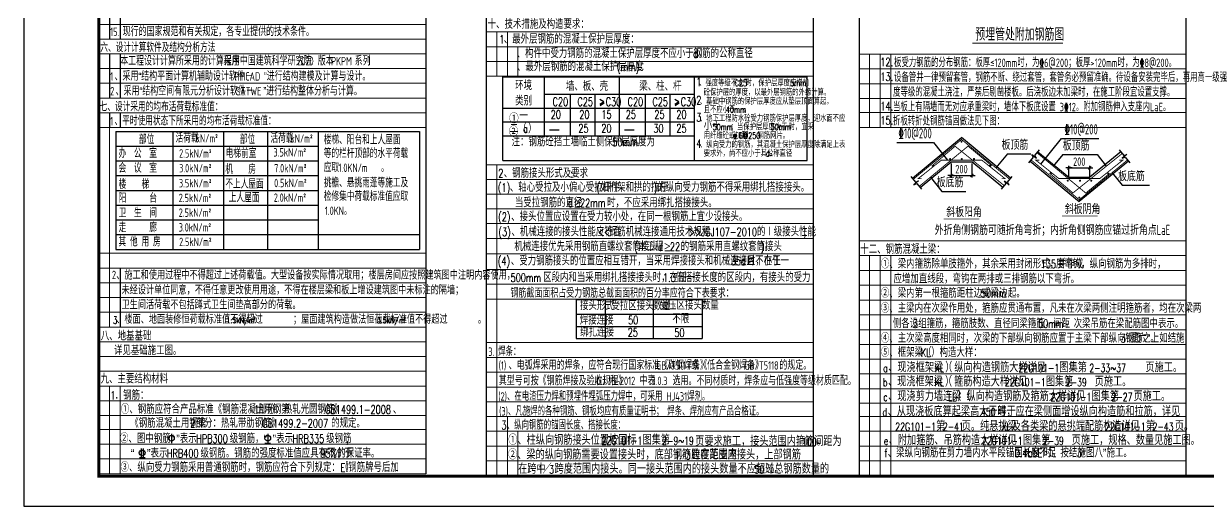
# Model space of a CAD drawing. Extents: x 1051052 to 1482120, y -981644 to -673261.
# Drawn here: x 1096589 to 1152774, y -820855 to -797938 of the extents above; entities that cross this region are included whole.
import ezdxf
from ezdxf.enums import TextEntityAlignment as Align

# ---------------------------------------------------------------- set-up
doc = ezdxf.new("R2010")
doc.units = 0
doc.header["$LTSCALE"] = 1000
doc.header["$MEASUREMENT"] = 0
doc.linetypes.add('线型3', pattern=[750, 500, -250])
for name, color, linetype in [('1', 7, 'Continuous'), ('TK', 142, 'Continuous'), ('填充', 8, 'Continuous'), ('层0', 7, 'Continuous'), ('层5', 2, 'Continuous'), ('钢筋', 1, 'Continuous')]:
    doc.layers.add(name, color=color, linetype=linetype)
for name, color, linetype, lineweight in [('BEAM-DASH', 4, '线型3', 25), ('TEXT', 7, 'Continuous', 25), ('图框外框__细线', 9, 'Continuous', 18)]:
    doc.layers.add(name, color=color, linetype=linetype, lineweight=lineweight)
doc.styles.add('_TCH_DIM', font='SIMPLEX', dxfattribs={"bigfont": 'GBCBIG'})
doc.styles.add('_TCH_LABEL', font='COMPLEX', dxfattribs={"bigfont": 'GBCBIG'})
doc.styles.add('DIM_FONT', font='SIMPLEX', dxfattribs={"width": 0.8})
doc.styles.add('hztxt', font='txt', dxfattribs={"width": 0.7, "height": 10, "bigfont": 'hztxt.shx'})
doc.styles.add('TSSD_Dimension', font='Tssdeng.shx', dxfattribs={"width": 0.7, "bigfont": 'Hztxt.shx'})
doc.styles.add('TSSD_Rein', font='Tssdeng.shx', dxfattribs={"width": 0.7, "bigfont": 'hztxt.shx'})
doc.styles.add('标注', font='tssdeng.shx', dxfattribs={"width": 0.7, "height": 300, "bigfont": 'tssdchn.shx'})
doc.dimstyles.new('AXIS', dxfattribs={"dimtxt": 300, "dimasz": 1, "dimexe": 100, "dimexo": 150, "dimgap": 150, "dimtad": 1, "dimdec": 0, "dimzin": 0, "dimdsep": 46, "dimtxsty": 'DIM_FONT', "dimblk": '_DIMX', "dimcen": 0.09, "dimclrt": 7, "dimadec": 0, "dimazin": 0, "dimtfac": 1, "dimtdec": 0, "dimtix": 1, "dimtmove": 2, "dimatfit": 3, "dimldrblk": '_DIMX', "dimfxl": 0, "dimtolj": 1, "dimtzin": 0, "dimarcsym": 0})

# ---------------------------------------------------------------- blocks, each defined once
blk = doc.blocks.new('_DIMX')
blk.add_line((-150, 0), (150, 0))
at = {"const_width": 50}
blk.add_lwpolyline([(-70, -70), (70, 70)], dxfattribs=at)
blk = doc.blocks.new('*D545')
at = {"layer": 'Defpoints', "color": 0, "transparency": 16777216}
for p in [(1140574, -804424), (1141562, -804424), (1141562, -805144)]:
    blk.add_point(p, dxfattribs=at)
at = {"layer": 'TEXT', "color": 0, "lineweight": -2, "transparency": 16777216}
for p, q in [((1140574, -804574), (1140574, -805244)), ((1141562, -804574), (1141562, -805244)), ((1140575, -805144), (1141561, -805144))]:
    blk.add_line(p, q, dxfattribs=at)
at = {"layer": 'TEXT', "color": 0, "lineweight": -2, "transparency": 16777216, "rotation": 180}
blk.add_blockref('_DIMX', (1140574, -805144), dxfattribs=at)
at = {"layer": 'TEXT', "color": 0, "lineweight": -2, "transparency": 16777216}
blk.add_blockref('_DIMX', (1141562, -805144), dxfattribs=at)
at = {"layer": 'TEXT', "color": 7, "transparency": 16777216, "insert": (1141068, -804844), "char_height": 400, "attachment_point": 5, "style": 'TSSD_Dimension'}
blk.add_mtext('\\A1;200', dxfattribs=at)
blk = doc.blocks.new('*D546')
at = {"layer": 'Defpoints', "color": 0, "transparency": 16777216}
for p in [(1147149, -804790), (1146161, -805367), (1147149, -805367)]:
    blk.add_point(p, dxfattribs=at)
at = {"layer": 'TEXT', "color": 0, "lineweight": -2, "transparency": 16777216}
for p, q in [((1146161, -805217), (1146161, -804690)), ((1146162, -804790), (1147148, -804790)), ((1147149, -805217), (1147149, -804690))]:
    blk.add_line(p, q, dxfattribs=at)
at = {"layer": 'TEXT', "color": 0, "lineweight": -2, "transparency": 16777216, "rotation": 180}
blk.add_blockref('_DIMX', (1146161, -804790), dxfattribs=at)
at = {"layer": 'TEXT', "color": 0, "lineweight": -2, "transparency": 16777216}
blk.add_blockref('_DIMX', (1147149, -804790), dxfattribs=at)
at = {"layer": 'TEXT', "color": 7, "transparency": 16777216, "insert": (1146655, -804490), "char_height": 400, "attachment_point": 5, "style": 'TSSD_Dimension'}
blk.add_mtext('\\A1;200', dxfattribs=at)
blk = doc.blocks.new('A2K')
at = {"layer": 'TK'}
blk.add_lwpolyline([(0, 0), (59400, 0), (59400, 42000), (0, 42000)], close=True, dxfattribs=at)
at = {"layer": 'TK', "const_width": 100}
blk.add_lwpolyline([(2500, 1000), (58400, 1000), (58400, 41000), (2500, 41000)], close=True, dxfattribs=at)

msp = doc.modelspace()

# ---------------------------------------------------------------- linework, layer by layer
at = {"layer": 'BEAM-DASH'}
msp.add_lwpolyline([(1100158.34, -819391.036), (1169947.126, -819391.036), (1169947.126, -762304.095), (1100158.34, -762304.095)], close=True, dxfattribs=at)
at = {"layer": 'TEXT'}
for p, q in [((1138739.284, -805272.989, 817.426), (1141068.18, -803349.021, 817.426)), ((1143397.076, -805272.989, 817.426), (1141068.18, -803349.021, 817.426)), ((1144825.089, -804605.149, 817.426), (1145804.377, -803389.094, 817.426)), ((1145804.377, -803389.094, 817.426), (1147585.068, -803389.094, 817.426)), ((1138001.086, -803580.292, 817.426), (1139733.661, -803580.292, 817.426)), ((1139733.661, -803580.292, 817.426), (1140410.078, -804423.939, 817.426)), ((1139106.139, -805717.054, 817.426), (1140574.064, -804504.358, 817.426)), ((1140574.064, -804504.358, 817.426), (1141562.296, -804504.358, 817.426)), ((1143030.221, -805717.054, 817.426), (1141562.296, -804504.358, 817.426)), ((1143246.475, -804123.696, 817.426), (1142700.445, -804784.647, 817.426)), ((1143246.475, -804123.696, 817.426), (1144350.477, -804123.696, 817.426)), ((1144326.066, -804462.183, 817.426), (1146654.962, -806386.152, 817.426)), ((1144692.921, -804018.119, 817.426), (1146160.846, -805230.814, 817.426)), ((1145873.21, -804157.436, 817.426), (1145420.042, -804705.98, 817.426)), ((1145873.21, -804157.436, 817.426), (1147496.277, -804157.436, 817.426)), ((1148983.858, -804462.183, 817.426), (1146654.962, -806386.152, 817.426)), ((1148617.003, -804018.119, 817.426), (1147149.078, -805230.814, 817.426)), ((1147496.277, -804157.436, 817.426), (1147936.5, -804706.496, 817.426)), ((1148207.298, -805016.557, 817.426), (1148684.291, -805611.476, 817.426)), ((1139597.966, -805223.575, 817.426), (1140140.473, -805900.205, 817.426)), ((1146160.846, -805230.814, 817.426), (1147149.078, -805230.814, 817.426)), ((1148684.291, -805611.476, 817.426), (1149987.942, -805611.476, 817.426)), ((1140140.473, -805900.205, 817.426), (1141279.793, -805900.205, 817.426))]:
    msp.add_line(p, q, dxfattribs=at)
for points, const_width, elevation in [([(1141582.959, -798863.885), (1145877.795, -798863.885)], 48, 1537.336), ([(1138782.083, -805324.797), (1141068.18, -803436.186), (1143354.276, -805324.797)], 43.2, 817.426), ([(1139063.339, -805665.246), (1141377.176, -803753.718), (1142487.338, -804670.855), (1142456.767, -804707.861), (1142382.756, -804646.718)], 43.2, 817.426), ([(1143106.731, -805635.633), (1140765.144, -803758.201), (1139668.534, -804691.5), (1139699.644, -804728.054), (1139772.752, -804665.834)], 43.2, 817.426), ([(1139171.167, -805299.638), (1139010.548, -805299.638), (1140107.158, -804423.939), (1142038.811, -804423.939), (1143135.421, -805299.638), (1142974.801, -805299.638)], 43.2, 817.426), ([(1144368.866, -804410.376), (1146654.962, -806298.986), (1148941.058, -804410.376)], 43.2, 817.426), ([(1146694.32, -805295.134), (1145689.135, -805295.134), (1144592.526, -804419.435), (1144753.145, -804419.435)], 43.2, 817.426), ([(1144650.121, -804069.926), (1146963.958, -805981.454), (1148074.12, -805064.317), (1148043.549, -805027.312), (1147969.538, -805088.454)], 43.2, 817.426), ([(1148693.513, -804099.539), (1146351.926, -805976.972), (1145255.317, -805043.673), (1145286.427, -805007.119), (1145359.534, -805069.339)], 43.2, 817.426), ([(1146694.32, -805295.134), (1147620.789, -805295.134), (1148717.398, -804419.435), (1148556.779, -804419.435)], 43.2, 817.426), ([(1140221.386, -807213.763), (1141914.974, -807213.763)], 38.4, 817.426), ([(1145839.242, -807072.802), (1147532.831, -807072.802)], 38.4, 817.426)]:
    msp.add_lwpolyline(points, dxfattribs=dict(at, const_width=const_width, elevation=elevation))
at = {"layer": 'TEXT', "const_width": 48, "elevation": 817.426}
for points in [[(1141043.99, -803536.624, 1), (1141091.99, -803536.624, 1)], [(1140502.786, -804364.318, 1), (1140550.786, -804364.318, 1)], [(1141056.928, -804364.318, 1), (1141104.928, -804364.318, 1)], [(1141636.579, -804364.318, 1), (1141684.579, -804364.318, 1)], [(1146085.099, -805394.333, 1), (1146133.099, -805394.333, 1)], [(1146665.92, -805394.333, 1), (1146713.92, -805394.333, 1)], [(1147197.235, -805394.333, 1), (1147245.235, -805394.333, 1)], [(1146635.071, -806194.004, 1), (1146683.071, -806194.004, 1)]]:
    msp.add_lwpolyline(points, format="xyb", close=True, dxfattribs=at)
at = {"layer": 'TEXT', "elevation": 817.426}
for points in [[(1144257.281, -804545.446), (1144477.394, -804279.007), (1144398.477, -804148.437), (1144620.51, -804331.865), (1144541.593, -804201.295), (1144761.706, -803934.856)], [(1148548.218, -803934.856), (1148768.331, -804201.295), (1148911.447, -804148.437), (1148689.414, -804331.865), (1148832.53, -804279.007), (1149052.643, -804545.446)], [(1138670.498, -805189.727), (1138890.611, -805456.166), (1139033.727, -805403.308), (1138811.695, -805586.735), (1138954.811, -805533.877), (1139174.924, -805800.316)], [(1142961.436, -805800.316), (1143181.549, -805533.877), (1143102.632, -805403.308), (1143324.665, -805586.735), (1143245.748, -805456.166), (1143465.861, -805189.727)]]:
    msp.add_lwpolyline(points, dxfattribs=at)
at = {"layer": '图框外框__细线'}
for p, q in [((1100158.356, -797970.776), (1115658.356, -797970.776)), ((1118528.059, -798333.515), (1134028.059, -798333.515)), ((1119028.38, -798333.515), (1119028.388, -800433.515)), ((1119531.131, -798333.515), (1119531.133, -800433.515)), ((1100158.356, -798670.776), (1115658.356, -798670.776)), ((1100158.356, -799370.776), (1115658.356, -799370.776)), ((1118528.059, -799033.515), (1134028.059, -799033.515)), ((1120030.993, -799033.515), (1120030.993, -800433.515)), ((1136211.761, -799388.074), (1151711.784, -799388.074)), ((1136711.693, -799388.074), (1136711.682, -802861.719)), ((1136712.044, -799388.074), (1136712.07, -802861.719)), ((1137211.719, -799388.074), (1137211.719, -802861.719)), ((1137711.971, -799388.074), (1137712.003, -802861.719)), ((1118528.059, -799733.515), (1134028.059, -799733.515)), ((1100158.356, -800070.776), (1115658.356, -800070.776)), ((1118528.059, -800433.515), (1134028.059, -800433.515)), ((1136211.761, -800088.074), (1151711.761, -800088.074)), ((1100158.356, -800770.776), (1115658.356, -800770.776)), ((1136211.761, -800788.074), (1151711.761, -800788.074)), ((1100158.356, -801470.776), (1115658.356, -801470.776)), ((1136211.761, -801488.074), (1151711.784, -801488.074)), ((1100158.356, -802170.776), (1115658.356, -802170.776)), ((1136211.761, -802161.719), (1151711.761, -802161.719)), ((1100158.333, -802870.776), (1115658.333, -802870.776)), ((1100658.356, -802870.776), (1100658.388, -807441.95)), ((1136211.761, -802861.719), (1151711.761, -802861.719)), ((1118528.059, -804633.515), (1134028.059, -804633.515)), ((1119028.404, -804633.515), (1119028.459, -819391.036)), ((1118528.059, -805333.515), (1134028.059, -805333.515)), ((1118528.059, -806033.515), (1134028.059, -806033.515)), ((1118528.123, -806733.658), (1134028.123, -806733.658)), ((1100658.388, -807441.95), (1100658.388, -812351.02)), ((1118528.01, -807433.658), (1134028.01, -807433.658)), ((1118528.237, -808133.658), (1134028.237, -808133.658)), ((1136211.764, -808253.117), (1151711.764, -808253.117)), ((1100158.389, -808841.95), (1115658.389, -808841.95)), ((1118528.203, -808870.256), (1134028.203, -808870.256)), ((1136211.764, -808953.117), (1151711.764, -808953.117)), ((1136711.664, -808953.117), (1136711.633, -819391.036)), ((1136712.116, -808953.117), (1136712.193, -819391.036)), ((1137211.719, -808953.117), (1137211.719, -819391.036)), ((1137712.059, -808953.117), (1137712.154, -819391.036)), ((1100158.389, -809541.95), (1115658.389, -809541.95)), ((1118528.203, -809611.809), (1134028.203, -809611.809)), ((1136211.764, -809653.117), (1151711.764, -809653.117)), ((1100158.389, -810241.95), (1115658.389, -810241.95)), ((1118528.196, -810311.809), (1134028.196, -810311.809)), ((1118528.203, -810311.809), (1134028.203, -810311.809)), ((1136211.764, -810353.117), (1151711.764, -810353.117)), ((1100158.389, -810941.95), (1115658.389, -810941.95)), ((1118528.196, -811011.809), (1134028.196, -811011.809)), ((1136211.768, -811069.055), (1151711.768, -811069.055)), ((1100158.389, -811641.95), (1115658.389, -811641.95)), ((1136211.768, -811769.055), (1151711.768, -811769.055)), ((1100158.389, -812351.02), (1115658.389, -812351.02)), ((1136211.77, -812469.055), (1151711.77, -812469.055)), ((1100158.389, -813041.95), (1115658.389, -813041.95)), ((1118528.205, -813070.256), (1134028.206, -813070.255)), ((1136211.77, -813169.055), (1151711.77, -813169.055)), ((1100158.389, -813741.95), (1115658.389, -813741.95)), ((1118528.205, -813791.032), (1134028.201, -813791.032)), ((1136211.77, -813869.055), (1151711.77, -813869.055)), ((1100158.389, -814441.95), (1115658.389, -814441.95)), ((1118528.196, -814491.032), (1134028.196, -814491.032)), ((1136211.77, -814569.055), (1151711.77, -814569.055)), ((1100158.389, -815141.95), (1115658.389, -815141.95)), ((1100658.388, -815141.95), (1100658.388, -819304.651)), ((1101158.389, -815141.95), (1101158.389, -819304.651)), ((1118528.196, -815191.032), (1134028.196, -815191.032)), ((1136211.77, -815269.055), (1151711.77, -815269.055)), ((1100158.389, -815841.95), (1115658.389, -815841.95)), ((1118528.235, -815891.032), (1134028.235, -815891.032)), ((1136211.774, -815959.43), (1151711.774, -815959.43)), ((1100158.389, -816541.95), (1115658.389, -816541.95)), ((1100158.389, -816541.95), (1115658.427, -816541.95)), ((1118528.235, -816591.036), (1134028.235, -816591.036)), ((1119531.146, -816591.036), (1119531.148, -819391.036)), ((1136211.784, -816591.036), (1151711.784, -816591.036)), ((1100161.106, -817204.651), (1115661.106, -817204.651)), ((1118528.235, -817291.036), (1134028.235, -817291.036)), ((1120030.993, -817291.036), (1120030.993, -819391.036)), ((1136211.784, -817291.036), (1151711.784, -817291.036)), ((1100161.106, -817904.651), (1115661.106, -817904.651)), ((1118528.235, -817991.036), (1134028.235, -817991.036)), ((1136211.784, -817991.036), (1151711.784, -817991.036)), ((1100161.106, -818604.651), (1115661.106, -818604.651)), ((1118528.235, -818691.036), (1134028.235, -818691.036)), ((1136211.784, -818691.036), (1151711.784, -818691.036)), ((1100158.43, -819304.651), (1115661.106, -819304.651)), ((1100161.106, -819304.651), (1115661.106, -819304.651)), ((1109374.497, -819304.651), (1115661.106, -819304.651)), ((1118528.206, -819391.036), (1134028.195, -819391.036)), ((1136211.784, -819391.036), (1151711.784, -819391.036))]:
    msp.add_line(p, q, dxfattribs=at)
at = {"layer": '层0'}
for p, q in [((1100158.356, -764370.776), (1100158.43, -819304.651)), ((1100658.356, -788170.776), (1100658.356, -798670.776)), ((1101158.356, -788170.776), (1101158.356, -798670.776)), ((1100658.38, -799370.776), (1100658.38, -801470.776)), ((1101158.38, -799370.776), (1101158.38, -801470.776)), ((1119312.883, -804439.145), (1119312.883, -800458.082)), ((1119312.883, -800458.082), (1133753.721, -800458.082)), ((1121292.883, -803263.082), (1121292.883, -800458.082)), ((1124851.435, -803263.082), (1124851.435, -800458.082)), ((1128409.987, -804439.145), (1128409.987, -800458.082)), ((1133753.721, -804439.145), (1133753.721, -800458.082)), ((1121292.883, -801283.082), (1124671.811, -801283.082)), ((1121292.883, -801283.082), (1128409.987, -801283.082)), ((1122516.203, -803263.082), (1122516.203, -801283.082)), ((1123692.662, -803263.082), (1123692.662, -801283.082)), ((1124105.765, -801651.775, 282.856), (1123907.924, -801532.944, 282.856)), ((1124105.765, -801651.775, 282.856), (1123907.924, -801770.607, 282.856)), ((1124125.978, -801717.088, 282.856), (1123933.261, -801833.549, 282.856)), ((1126074.755, -803263.082), (1126074.755, -801283.082)), ((1127251.214, -803263.082), (1127251.214, -801283.082)), ((1127664.317, -801651.775, 282.856), (1127466.476, -801532.944, 282.856)), ((1127664.317, -801651.775, 282.856), (1127466.476, -801770.607, 282.856)), ((1127684.53, -801717.088, 282.856), (1127491.813, -801833.549, 282.856)), ((1100658.356, -802170.776), (1100658.356, -802870.776)), ((1101158.38, -802170.776), (1101158.38, -802870.776)), ((1119312.883, -801943.082), (1128409.987, -801943.082)), ((1119312.883, -802603.082), (1128409.987, -802603.082)), ((1120302.883, -802603.082), (1128409.987, -802603.082)), ((1121292.883, -802603.082), (1122499.856, -802603.082)), ((1121292.883, -802603.082), (1122499.856, -802603.082)), ((1100958.43, -803054.463), (1115358.43, -803054.463)), ((1100958.43, -803054.463), (1100958.43, -808654.463)), ((1103667.796, -803054.463), (1103667.796, -808654.463)), ((1106067.796, -803054.463), (1106067.796, -808654.463)), ((1108158.43, -803054.463), (1108158.43, -808654.463)), ((1110558.43, -803054.463), (1110558.43, -808654.463)), ((1115358.43, -803054.463), (1115358.43, -808654.463)), ((1119312.883, -803263.082), (1128409.987, -803263.082)), ((1119312.883, -803263.082), (1128409.987, -803263.082)), ((1119312.883, -803263.082), (1128409.987, -803263.082)), ((1119312.883, -803263.082), (1128409.987, -803263.082)), ((1121292.883, -803263.082), (1122499.856, -803263.082)), ((1121292.883, -803263.082), (1122499.856, -803263.082)), ((1121527.687, -802980.766), (1121983.886, -802980.766)), ((1125086.239, -802980.766), (1125542.438, -802980.766)), ((1130262.601, -803384.05), (1130400.841, -803384.05)), ((1130309.63, -803165.835), (1130309.63, -803384.715)), ((1130351.102, -803165.835), (1130351.102, -803384.715)), ((1100958.43, -803754.463), (1110558.43, -803754.463)), ((1100958.43, -804454.463), (1110558.43, -804454.463)), ((1119312.883, -804439.145), (1133753.721, -804439.145)), ((1100958.43, -805154.463), (1110558.43, -805154.463)), ((1100958.43, -805854.463), (1110558.43, -805854.463)), ((1100958.43, -806554.463), (1110558.43, -806554.463)), ((1100958.43, -807254.463), (1110558.43, -807254.463)), ((1100958.43, -807954.463), (1115358.43, -807954.463)), ((1100958.43, -808654.463), (1115358.43, -808654.463)), ((1101158.389, -809541.95), (1101158.389, -812351.02)), ((1103595.126, -817420.677), (1103595.126, -817848.177)), ((1108167.071, -817420.677), (1108167.071, -817848.177)), ((1108032.071, -817848.177), (1108302.071, -817848.177)), ((1102075.816, -818539.508), (1102345.816, -818539.508)), ((1102167.67, -818113.307), (1102167.67, -818540.807)), ((1102248.67, -818113.307), (1102248.67, -818540.807))]:
    msp.add_line(p, q, dxfattribs=at)
for centre, radius in [((1130330.366, -803269.515), 69.12), ((1103595.126, -817623.177), 135), ((1108167.071, -817623.177), 135), ((1102208.17, -818315.807), 135)]:
    msp.add_circle(centre, radius, dxfattribs=at)
at = {"layer": '层5'}
for p, q in [((1122788.998, -811030.295), (1128772.881, -811030.295)), ((1122788.998, -811030.295), (1122788.998, -812884.607)), ((1124169.942, -811030.295), (1124169.942, -812884.607)), ((1126447.022, -811030.295), (1126447.022, -812884.607)), ((1128772.881, -811030.295), (1128772.881, -812884.607)), ((1122788.998, -811730.295), (1128772.881, -811730.295)), ((1122788.998, -812321.007), (1128772.881, -812321.007)), ((1122788.998, -812884.607), (1128772.881, -812884.607))]:
    msp.add_line(p, q, dxfattribs=at)
at = {"layer": '钢筋'}
for p, q in [((1115658.356, -764370.776), (1115658.43, -819304.651)), ((1118528.178, -764370.776), (1118528.206, -819391.036)), ((1136211.729, -764370.776), (1136211.771, -819391.036)), ((1151711.73, -764370.777), (1151711.771, -819391.036)), ((1134028.251, -767760.112), (1134028.195, -819391.036))]:
    msp.add_line(p, q, dxfattribs=at)

# ---------------------------------------------------------------- block references
at = {"layer": '填充', "xscale": 1.427198797693996, "yscale": 1.427198797693996, "zscale": 1.427198797693996}
msp.add_blockref('A2K', (1096589.162, -820855.139), dxfattribs=at)

# ---------------------------------------------------------------- texts
at = {"layer": '1', "color": 1, "linetype": 'Continuous', "style": '_TCH_DIM'}
for s, p in [('、施工和使用过程中不得超过上述荷载值。大型设备按实际情况取用；楼层房间应按照建筑图中注明内容使用，', (1100980.996, -810081.789)), ('未经设计单位同意，不得任意更改使用用途，不得在楼层梁和板上增设建筑图中未标注的隔墙；', (1101231.28, -810789.957)), ('卫生间活荷载不包括蹲式卫生间垫高部分的荷载。', (1101231.28, -811489.957)), ('、楼面、地面装修恒荷载标准值不得超过     ；屋面建筑构造做法恒荷载标准值不得超过     。', (1100980.996, -812181.789))]:
    msp.add_text(s, height=385.8156, dxfattribs=at).set_placement(p)
at = {"layer": '1', "color": 1, "linetype": 'Continuous', "style": '_TCH_DIM', "width": 0.705882}
msp.add_text('3', height=340, dxfattribs=at).set_placement((1100822.866, -812186.197))
at = {"layer": 'TEXT', "style": 'TSSD_Rein'}
for s, height, width, p in [('预埋管处附加钢筋图', 600, 0.65, (1141727.409, -798744.832, 1537.336)), (' 板受力钢筋的分布钢筋：板厚≤120mm时，为%%1326@200；板厚>120mm时，为%%1328@200。', 400, 0.65, (1137684.57, -799996.039, 553.441)), (' 设备管井一律预留套管，钢筋不断、绕过套管，套管务必预留准确。待设备安装完毕后，再用高一级强', 400, 0.65, (1137684.57, -800696.039, 553.441)), ('度等级的混凝土浇注，严禁后剔凿楼板。后浇板边未加梁时，在施工阶段宜设置支撑。', 400, 0.65, (1137824.57, -801396.039, 553.441)), ('当板上有隔墙而无对应承重梁时，墙体下板底设置 3%%13212。附加钢筋伸入支座内LaE。', 400, 0.65, (1137819.57, -802096.039, 553.441)), ('折板转折处钢筋锚固做法见下图：', 400, 0.65, (1137819.57, -802769.684, 553.441)), ('斜板阳角', 480, 0.65, (1140347.317, -807118.521, 817.426)), ('斜板阴角', 480, 0.65, (1145967.785, -806977.56, 817.426)), ('外折角侧钢筋可随折角弯折；内折角侧钢筋应锚过折角点LaE', 480, 0.65, (1139796.053, -807969.72, 817.426)), ('3. 焊条：', 400, 0.65, (1118623.986, -813714.522)), ('(1)', 400, 0.7, (1119118.708, -814366.229)), ('、电弧焊采用的焊条，应符合现行国家标准《碳钢焊条》', 400, 0.7, (1119592.554, -814366.229)), ('GB/T5117', 400, 0.7, (1126592.554, -814366.229)), ('或《低合金钢焊条》', 400, 0.7, (1128251.016, -814366.229)), ('GB/T5118', 400, 0.7, (1130771.016, -814366.229)), ('的规定。', 400, 0.7, (1132429.477, -814366.229)), ('其型号可按《钢筋焊接及验收规程》', 400, 0.7, (1119122.153, -815098.357)), ('中表', 400, 0.7, (1125800.179, -815098.357)), ('选用。不同材质时，焊条应与低强度等级材质匹配。', 400, 0.7, (1127362.82, -815098.357)), ('JGJ', 400, 0.7, (1123602.153, -815098.357)), ('18-2012', 400, 0.7, (1124314.025, -815098.357)), ('3.0.3', 400, 0.7, (1126360.179, -815098.357)), ('(2)、在电渣压力焊和预埋件埋弧压力焊中，可采用 HJ431焊剂。', 400, 0.65, (1119098.447, -815835.251)), ('(3)、凡施焊的各种钢筋、钢板均应有质量证明书； 焊条、焊剂应有产品合格证。', 400, 0.65, (1119139.88, -816543.964)), ('、纵向钢筋的锚固长度、搭接长度：', 400, 0.65, (1119500.201, -817203.488))]:
    msp.add_text(s, height=height, dxfattribs=dict(at, width=width)).set_placement(p)
at = {"layer": 'TEXT', "style": 'TSSD_Rein', "width": 0.65}
for s, p in [('%%13210@200', (1139657.297, -803528.896, 817.426)), ('%%13210@200', (1147532.271, -803337.697, 817.426)), ('板顶筋', (1144232.09, -804072.3, 817.426)), ('板顶筋', (1147138.098, -804106.04, 817.426)), ('板底筋', (1149760.422, -805560.08, 817.426)), ('板底筋', (1141156.546, -805848.809, 817.426))]:
    msp.add_text(s, height=480, dxfattribs=at).set_placement(p, align=Align.BOTTOM_RIGHT)
at = {"layer": '层0'}
for s, height, style, p in [('十、技术措施及构造要求：', 400, '_TCH_DIM', (1118594.164, -798174.301)), ('、最外层钢筋的混凝土保护层厚度：', 400, '_TCH_DIM', (1119359.589, -798881.577)), ('、构件中受力钢筋的混凝土保护层厚度不应小于钢筋的公称直径', 400, '_TCH_DIM', (1119969.248, -799559.725)), ('。', 400, '_TCH_DIM', (1128586.966, -799559.725)), ('、最外层钢筋的混凝土保护层厚度', 400, '_TCH_DIM', (1119984.688, -800188.278)), ('：', 400, '_TCH_DIM', (1125855.478, -800188.278)), ('、强度等级不大于', 300, '_TCH_DIM', (1128625.928, -800905.403)), ('时，保护层厚度应增加', 300, '_TCH_DIM', (1130833.891, -800905.403)), ('；', 400, '_TCH_DIM', (1133625.989, -800905.403)), ('环境', 400, '_TCH_DIM', (1119899.621, -801081.312)), ('墙、板、壳', 400, '_TCH_DIM', (1122306.408, -801120.757)), ('梁、柱、杆', 400, '_TCH_DIM', (1125787.077, -801120.757)), ('砼保护层的厚度，以最外层钢筋的外缘计算。', 300, '_TCH_DIM', (1128841.853, -801353.19)), ('类别', 400, '_TCH_DIM', (1119899.621, -801814.1)), ('、基础中钢筋的保护层厚度应从垫层顶面算起，', 300, '_TCH_DIM', (1128660.214, -801777.658)), ('一', 400, '_TCH_DIM', (1120100.276, -802526.85)), ('、地下工程防水砼受力钢筋保护层厚度，迎水面不应', 300, '_TCH_DIM', (1128660.214, -802585.544)), ('且不应小于', 300, '_TCH_DIM', (1128841.853, -802170.678)), ('。', 300, '_TCH_DIM', (1130752.188, -802170.678)), ('二（', 400, '_TCH_DIM', (1119637.878, -803129.123, -565.713)), ('）', 400, '_TCH_DIM', (1120514.079, -803129.123, -565.713)), ('小于', 400, '_TCH_DIM', (1128841.853, -802992.712)), ('；当保护层厚度大于', 300, '_TCH_DIM', (1130120.273, -802992.712)), ('时，宜采', 300, '_TCH_DIM', (1132873.16, -802992.712)), ('注：钢筋砼挡土墙临土侧保护层厚度为', 400, '_TCH_DIM', (1119729.322, -803756.585)), ('用纤维砼或加配', 300, '_TCH_DIM', (1128841.853, -803404.795)), ('钢筋网片。', 300, '_TCH_DIM', (1131392.75, -803404.795)), ('。', 400, '_TCH_DIM', (1125646.647, -803756.585)), ('、纵向受力的钢筋，其混凝土保护层厚度除满足上表', 300, '_TCH_DIM', (1128660.214, -803831.772)), ('要求外，尚不应小于其公称直径', 300, '_TCH_DIM', (1128841.853, -804247.292)), ('。', 400, '_TCH_DIM', (1131953.647, -804247.292)), ('、钢筋接头形式及要求', 400, '_TCH_DIM', (1119355.691, -805246.178)), ('、轴心受拉及小偏心受拉杆件', 400, '_TCH_DIM', (1119647.54, -805917.321)), ('如桁架和拱的拉杆', 400, '_TCH_DIM', (1123934.987, -805917.321)), ('的纵向受力钢筋不得采用绑扎搭接接头。', 400, '_TCH_DIM', (1126642.646, -805917.321)), ('当受拉钢筋的直径', 400, '_TCH_DIM', (1119884.489, -806648.911)), ('时，不应采用绑扎搭接接头。', 400, '_TCH_DIM', (1124258.106, -806648.911)), ('≥', 400, '_TCH_DIM', (1122656.434, -806648.911)), ('、接头位置应设置在受力较小处，在同一根钢筋上宜少设接头。', 400, '_TCH_DIM', (1119711.47, -807310.299)), ('、机械连接的接头性能应符合', 400, '_TCH_DIM', (1119725.284, -808029.434)), ('钢筋机械连接通用技术规程', 400, '_TCH_DIM', (1124347.017, -808029.434)), ('的Ⅰ级接头性能', 400, '_TCH_DIM', (1131365.649, -808029.434)), ('机械连接优先采用钢筋直螺纹套筒接头。', 400, '_TCH_DIM', (1119862.417, -808730.46)), ('本工程', 400, '_TCH_DIM', (1125729.651, -808730.46)), ('≥', 400, '_TCH_DIM', (1126921.81, -808730.46)), ('的钢筋采用直螺纹套筒接头', 400, '_TCH_DIM', (1127752.053, -808730.46)), ('十二、钢筋混凝土梁：', 400, '_TCH_DIM', (1136270.352, -808861.792)), ('、受力钢筋接头的位置应相互错开，当采用焊接接头和机械连接时，在任一', 400, '_TCH_DIM', (1119694.187, -809409.966)), ('且不小于', 400, '_TCH_DIM', (1130879.355, -809409.966)), ('。', 400, '_TCH_DIM', (1131723.542, -808730.46)), ('①、梁内箍筋除单肢箍外，其余采用封闭形式，并作成', 400, '_TCH_LABEL', (1137244.975, -809553.178)), ('度弯钩，纵向钢筋为多排时，', 400, '_TCH_DIM', (1145547.954, -809553.178)), ('区段内和当采用绑扎搭接接头时，在任一', 400, '_TCH_DIM', (1121224.762, -810198.314)), ('倍搭接长度的区段内，有接头的受力', 400, '_TCH_DIM', (1127503.425, -810198.314)), ('应增加直线段，弯钩在两排或三排钢筋以下弯折。', 400, '_TCH_DIM', (1137844.998, -810261.406)), ('②、梁内第一根箍筋距柱边或梁边', 400, '_TCH_LABEL', (1137244.975, -810942.466)), ('起。', 400, '_TCH_DIM', (1143270.051, -810942.466)), ('接头形式', 400, '_TCH_DIM', (1122976.97, -811533.083)), ('受拉区接头数量', 400, '_TCH_DIM', (1124464.46, -811537.591)), ('受压区接头数量', 400, '_TCH_DIM', (1126753.121, -811515.915)), ('③、主梁内在次梁作用处，箍筋应贯通布置，凡未在次梁两侧注明箍筋者，均在次梁两', 400, '_TCH_LABEL', (1137244.975, -811656.765)), ('焊接连接', 400, '_TCH_DIM', (1122966.021, -812222.343)), ('不限', 400, '_TCH_DIM', (1127351.217, -812160.155)), ('绑扎连接', 400, '_TCH_DIM', (1122985.018, -812792.25)), ('侧各设', 400, '_TCH_DIM', (1137808.412, -812386.274)), ('组箍筋，箍筋肢数、直径同梁箍筋，间距', 400, '_TCH_DIM', (1139013.428, -812386.274)), ('。次梁吊筋在梁配筋图中表示。', 400, '_TCH_DIM', (1145986.376, -812386.274)), ('八、地基基础', 400, '_TCH_DIM', (1100245.046, -812977.04)), ('④、主次梁高度相同时，次梁的下部纵向钢筋应置于主梁下部纵向钢筋之上如结施', 400, '_TCH_LABEL', (1137244.975, -813081.759)), ('“图六”。', 400, '_TCH_DIM', (1148876.586, -813081.759)), ('详见基础施工图。', 400, '_TCH_DIM', (1100869.136, -813664.405)), ('⑤、框架梁（', 400, '_TCH_LABEL', (1137244.977, -813757.531)), ('）构造大样：', 400, '_TCH_DIM', (1139629.293, -813757.531)), ('九、主要结构材料', 400, '_TCH_DIM', (1100236.478, -815016.295)), ('．钢筋：', 400, '_TCH_DIM', (1100906.177, -815788.506)), ('①、钢筋应符合产品标准《钢筋混凝土用钢第', 400, '_TCH_DIM', (1101201.018, -816456.666)), ('部分：热轧光圆钢筋》', 400, '_TCH_DIM', (1107725.881, -816456.666)), ('、', 400, '_TCH_DIM', (1114099.741, -816456.666)), ('《钢筋混凝土用钢第', 400, '_TCH_DIM', (1101645.77, -817115.583)), ('部分：热轧带肋钢筋》', 400, '_TCH_DIM', (1104746.53, -817115.583)), ('的规定。', 400, '_TCH_DIM', (1111171.818, -817115.583)), ('②、图中钢筋“', 400, '_TCH_DIM', (1101158.424, -817848.177)), ('”表示', 400, '_TCH_DIM', (1103820.126, -817848.177)), ('级钢筋，“', 400, '_TCH_DIM', (1106362.284, -817848.177)), ('”表示', 400, '_TCH_DIM', (1108392.071, -817848.177)), ('级钢筋', 400, '_TCH_DIM', (1110934.229, -817848.177)), ('“', 400, '_TCH_DIM', (1101667.213, -818540.807)), ('”表示', 400, '_TCH_DIM', (1102433.17, -818540.807)), ('级钢筋。钢筋的强度标准值应具有不小于', 400, '_TCH_DIM', (1104975.328, -818540.807)), ('的保证率。', 400, '_TCH_DIM', (1111459.705, -818540.807)), ('②、梁的纵向钢筋需要设置接头时，底部钢筋应在距支座', 434.04255, '_TCH_DIM', (1119566.191, -818624.07)), ('／', 434.043, '_TCH_DIM', (1127670.841, -818624.07)), ('跨度范围内接头，上部钢筋', 434.04255, '_TCH_DIM', (1128243.942, -818624.07)), ('、梁纵向钢筋在剪力墙内水平段锚固长度不足', 400, '_TCH_DIM', (1137568.106, -818524.464)), ('时，按结施', 400, '_TCH_DIM', (1144960.827, -818524.464)), ('“图八”施工。', 400, '_TCH_DIM', (1146797.757, -818524.464)), ('③、纵向受力钢筋采用普通钢筋时，钢筋应符合下列规定：（钢筋牌号后加', 400, '_TCH_DIM', (1101183.418, -819214.978)), ('）', 400, '_TCH_DIM', (1111854.299, -819214.978)), ('在跨中', 434.0426, '_TCH_DIM', (1120040.677, -819299.105)), ('／', 434.043, '_TCH_DIM', (1121194.263, -819299.105)), ('跨度范围内接头。同一接头范围内的接头数量不应超过总钢筋数量的', 434.04255, '_TCH_DIM', (1121767.364, -819299.105)), ('％。', 434.0426, '_TCH_DIM', (1131760.373, -819299.105))]:
    msp.add_text(s, height=height, dxfattribs=dict(at, style=style)).set_placement(p)
for s, height, style, width, p in [('15.', 400, 'TSSD_Rein', 0.7, (1100691.606, -798525.384)), ('现行的国家规范和有关规定，各专业提供的技术条件。', 400, 'TSSD_Rein', 0.7, (1101283.035, -798525.384)), ('六、设计计算软件及结构分析方法', 400, '标注', 0.7, (1100222.631, -799280.983)), ('1', 400, '_TCH_DIM', 0.705882, (1119153.874, -798881.577)), ('本工程设计计算所采用的计算程序', 400, 'TSSD_Rein', 0.7, (1101165.868, -799917.58)), ('(', 400, 'TSSD_Rein', 0.7, (1105905.23, -799917.58)), ('采用中国建筑科学研究院', 400, 'TSSD_Rein', 0.7, (1106085.23, -799917.58)), ('版本', 400, 'TSSD_Rein', 0.7, (1110537.905, -799917.58)), ('系列', 400, 'TSSD_Rein', 0.7, (1112288.391, -799917.58)), (')', 400, 'TSSD_Rein', 0.7, (1112920.306, -799917.58)), ('d', 400, '_TCH_DIM', 0.705882, (1128342.68, -799559.725)), ('2020', 400, 'TSSD_Rein', 0.7, (1109560.762, -799917.58)), ('PKPM', 400, 'TSSD_Rein', 0.7, (1111169.819, -799917.58)), ('(mm)', 400, '_TCH_DIM', 0.705882, (1124724.05, -800188.278)), ('12.', 400, '_TCH_DIM', 0.705882, (1137218.223, -799956.923)), ('1', 400, 'TSSD_Rein', 0.7, (1100691.631, -800642.083)), ('、采用“结构平面计算机辅助设计软件－', 400, 'TSSD_Rein', 0.7, (1100897.345, -800642.083)), ('PMCAD', 400, 'TSSD_Rein', 0.7, (1106584.579, -800642.083)), ('”进行结构建模及计算与设计。', 400, 'TSSD_Rein', 0.7, (1107986.008, -800642.083)), ('1', 400, '_TCH_DIM', 0.705882, (1128488.785, -800905.403)), ('C25', 300, '_TCH_DIM', 0.705882, (1130311.034, -800905.403)), ('5mm', 300, '_TCH_DIM', 0.705882, (1132940.274, -800905.403)), ('13.', 400, '_TCH_DIM', 0.705882, (1137218.223, -800656.923)), ('2', 400, 'TSSD_Rein', 0.7, (1100691.631, -801344.051)), ('、采用“结构空间有限元分析设计软件－', 400, 'TSSD_Rein', 0.7, (1100948.774, -801344.051)), ('SATWE', 400, 'TSSD_Rein', 0.7, (1106636.008, -801344.051)), ('”进行结构整体分析与计算。', 400, 'TSSD_Rein', 0.7, (1107960.293, -801344.051)), ('七、设计采用的均布活荷载标准值：', 400, '标注', 0.7, (1100191.742, -802095.909)), ('C20', 400, '_TCH_DIM', 0.705882, (1121674.485, -801848.41)), ('C25', 400, '_TCH_DIM', 0.705882, (1122850.944, -801848.41)), ('C30', 400, '_TCH_DIM', 0.705882, (1124192.61, -801848.41)), ('C20', 400, '_TCH_DIM', 0.705882, (1125233.037, -801848.41)), ('C25', 400, '_TCH_DIM', 0.705882, (1126409.497, -801848.41)), ('C30', 400, '_TCH_DIM', 0.705882, (1127751.162, -801848.41)), ('2', 400, '_TCH_DIM', 0.705882, (1128488.785, -801777.658)), ('14.', 400, '_TCH_DIM', 0.705882, (1137218.223, -802056.923)), ('20', 400, '_TCH_DIM', 0.705882, (1121584.69, -802450.876)), ('20', 400, '_TCH_DIM', 0.705882, (1122941.116, -802450.876)), ('15', 400, '_TCH_DIM', 0.705882, (1123984.926, -802450.876)), ('25', 400, '_TCH_DIM', 0.705882, (1125143.242, -802450.876)), ('25', 400, '_TCH_DIM', 0.705882, (1126499.668, -802450.876)), ('20', 400, '_TCH_DIM', 0.705882, (1127543.478, -802450.876)), ('3', 400, '_TCH_DIM', 0.705882, (1128488.785, -802585.544)), ('40mm', 300, '_TCH_DIM', 0.705882, (1129895.045, -802170.678)), ('1', 400, '标注', 0.7, (1100691.63, -802764.721)), ('、平时使用状态下所采用的均布活荷载标准值：', 400, '标注', 0.7, (1100897.394, -802764.721)), ('a', 400, '_TCH_DIM', 0.705882, (1120269.793, -803129.123, -565.713)), ('25', 400, '_TCH_DIM', 0.705882, (1122895.668, -803110.876)), ('20', 400, '_TCH_DIM', 0.705882, (1123984.926, -803110.876)), ('30', 400, '_TCH_DIM', 0.705882, (1126454.22, -803110.876)), ('25', 400, '_TCH_DIM', 0.705882, (1127543.478, -803110.876)), ('50mm', 300, '_TCH_DIM', 0.705882, (1129263.13, -802992.712)), ('50mm', 300, '_TCH_DIM', 0.705882, (1132016.018, -802992.712)), ('15.', 400, '_TCH_DIM', 0.705882, (1137218.223, -802730.569)), ('部位', 400, '标注', 0.7, (1102051.077, -803646.463)), ('活荷载', 400, '标注', 0.7, (1103795.079, -803581.221)), ('kN/m%%1402%%141', 400, '标注', 0.7, (1104742.951, -803581.221)), ('部位', 400, '标注', 0.7, (1106838.372, -803646.463)), ('活荷载', 400, '标注', 0.7, (1108292.086, -803593.465)), ('kN/m%%1402%%141', 400, '标注', 0.7, (1109239.958, -803593.465)), ('楼梯、阳台和上人屋面', 400, '标注', 0.7, (1110821.163, -803664.45)), ('50mm', 400, '_TCH_DIM', 0.705882, (1124503.79, -803756.585)), ('4', 400, '_TCH_DIM', 0.705882, (1128488.785, -803831.772)), ('6@250', 300, '_TCH_DIM', 0.705882, (1130501.322, -803404.795)), ('办  公  室', 400, '标注', 0.7, (1101091.68, -804308.347)), ('2.5kN/m%%1402%%141', 400, '标注', 0.7, (1103958.888, -804298.523)), ('电梯前室', 400, '标注', 0.7, (1106169.021, -804308.347)), ('3.5kN/m%%1402%%141', 400, '标注', 0.7, (1108434.021, -804249.063)), ('等的栏杆顶部的水平荷载', 400, '标注', 0.7, (1110821.163, -804309.629)), ('d', 300, '_TCH_DIM', 0.705882, (1131790.79, -804247.292)), ('会  议  室', 400, '标注', 0.7, (1101091.68, -805008.347)), ('应取', 400, '标注', 0.7, (1110821.163, -804980.889)), ('3.0kN/m%%1402%%141', 400, '标注', 0.7, (1103958.888, -804998.523)), ('机    房', 400, '标注', 0.7, (1106152.781, -805062.916)), ('7.0kN/m%%1402%%141', 400, '标注', 0.7, (1108465.235, -805003.11)), ('1.0KN/m', 400, '标注', 0.7, (1111523.29, -804980.889)), ('。', 400, '标注', 0.7, (1113537.576, -804980.889)), ('2', 400, '_TCH_DIM', 0.705882, (1119098.548, -805246.178)), (':', 400, '_TCH_DIM', 0.705882, (1122515.265, -805246.178)), ('楼', 400, '标注', 0.7, (1101091.68, -805775.869)), ('梯', 400, '标注', 0.7, (1102177.98, -805775.869)), ('3.5kN/m%%1402%%141', 400, '标注', 0.7, (1103949.367, -805711.262)), ('不上人屋面', 400, '标注', 0.7, (1106152.781, -805762.916)), ('0.5kN/m%%1402%%141', 400, '标注', 0.7, (1108465.235, -805703.11)), ('挑檐、悬挑雨蓬等施工及', 400, '标注', 0.7, (1110821.163, -805703.853)), ('(1)', 400, '_TCH_DIM', 0.705882, (1119081.826, -805917.321)), ('(', 400, '_TCH_DIM', 0.705882, (1123754.987, -805917.321)), (')', 400, '_TCH_DIM', 0.705882, (1126462.646, -805917.321)), ('阳      台', 400, '标注', 0.7, (1101091.68, -806436.71)), ('2.5kN/m%%1402%%141', 400, '标注', 0.7, (1103941.172, -806411.262)), ('上人屋面', 400, '标注', 0.7, (1106314.88, -806408.347)), ('2.0kN/m%%1402%%141', 400, '标注', 0.7, (1108449.521, -806398.523)), ('检修集中荷载标准值应取', 400, '标注', 0.7, (1110821.163, -806349.031)), ('卫  生  间', 400, '标注', 0.7, (1101091.68, -807136.71)), ('2.5kN/m%%1402%%141', 400, '标注', 0.7, (1103941.172, -807111.262)), ('1.0KN。', 400, '标注', 0.7, (1110872.649, -807020.292)), ('d', 400, '_TCH_DIM', 0.705882, (1122412.148, -806648.911)), ('22mm', 400, '_TCH_DIM', 0.705882, (1122972.391, -806648.911)), ('(2)', 400, '_TCH_DIM', 0.705882, (1119094.327, -807310.299)), ('走      廊', 400, '标注', 0.7, (1101091.68, -807836.71)), ('3.0kN/m%%1402%%141', 400, '标注', 0.7, (1103941.172, -807811.262)), ('(3)', 400, '_TCH_DIM', 0.705882, (1119108.141, -808029.434)), ('<<', 400, '_TCH_DIM', 0.705882, (1123832.731, -808029.434)), ('>>JGJ107-2010', 400, '_TCH_DIM', 0.705882, (1128138.506, -808029.434)), (';', 400, '_TCH_DIM', 0.705882, (1133575.13, -807977.092)), ('其 他 用 房', 400, '标注', 0.7, (1101085.083, -808508.347)), ('2.5kN/m%%1402%%141', 400, '标注', 0.7, (1103958.888, -808498.523)), ('(', 400, '_TCH_DIM', 0.705882, (1125549.651, -808730.46)), ('d', 400, '_TCH_DIM', 0.705882, (1126677.524, -808730.46)), ('22', 400, '_TCH_DIM', 0.705882, (1127237.767, -808730.46)), (')', 400, '_TCH_DIM', 0.705882, (1131543.542, -808730.46)), ('(4)', 400, '_TCH_DIM', 0.705882, (1119077.044, -809409.966)), ('35d', 400, '_TCH_DIM', 0.705882, (1130120.783, -809409.966)), ('135', 400, '_TCH_DIM', 0.705882, (1144827.954, -809553.178)), ('2', 400, '标注', 0.7, (1100773.738, -810067.003)), ('500mm', 400, '_TCH_DIM', 0.705882, (1119681.905, -810198.314)), ('1.3', 400, '_TCH_DIM', 0.705882, (1126911.996, -810198.314)), ('钢筋截面面积占受力钢筋总截面面积的百分率应符合下表要求：', 400, 'hztxt', 0.7, (1119675.928, -810941.392)), ('50mm', 400, '_TCH_DIM', 0.705882, (1141984.337, -810942.466)), ('1.5kN/m', 269.28, '_TCH_DIM', 0.705882, (1106202.89, -812157.968)), ('2', 134.64, '_TCH_DIM', 0.705882, (1107479.142, -811999.568)), ('3.5kN/m', 269.28, '_TCH_DIM', 0.705882, (1113331.366, -812157.968)), ('2', 134.64, '_TCH_DIM', 0.705882, (1114607.617, -811999.568)), ('50', 400, '_TCH_DIM', 0.705882, (1125256.126, -812213.217)), ('25', 400, '_TCH_DIM', 0.705882, (1125235.563, -812794.396)), ('50', 400, '_TCH_DIM', 0.705882, (1127448.196, -812814.99)), ('3', 400, '_TCH_DIM', 0.705882, (1138756.285, -812386.274)), ('50mm', 400, '_TCH_DIM', 0.705882, (1144700.662, -812386.274)), ('3', 400, '_TCH_DIM', 0.705882, (1148619.443, -813081.759)), ('KL', 400, '_TCH_DIM', 0.705882, (1139140.721, -813757.531)), ('1', 400, '_TCH_DIM', 0.705882, (1100700.463, -815788.506)), ('1', 400, '_TCH_DIM', 0.705882, (1107520.166, -816456.666)), ('GB1499.1-2008', 400, '_TCH_DIM', 0.705882, (1110885.455, -816456.666)), ('2', 400, '_TCH_DIM', 0.705882, (1104489.387, -817115.583)), ('GB1499.2-2007', 400, '_TCH_DIM', 0.705882, (1107906.104, -817115.583)), ('3', 400, '_TCH_DIM', 0.705882, (1119243.058, -817203.488)), ('HPB300', 400, '_TCH_DIM', 0.705882, (1104767.998, -817848.177)), ('HRB335', 400, '_TCH_DIM', 0.705882, (1109339.944, -817848.177)), (',', 400, '_TCH_DIM', 0.705882, (1111884.747, -817810.878)), ('HRB400', 400, '_TCH_DIM', 0.705882, (1103381.043, -818540.807)), ('95%', 400, '_TCH_DIM', 0.705882, (1110662.562, -818540.807)), ('1', 382.5, '_TCH_DIM', 0.705882, (1127465.127, -818624.07)), ('3', 382.5, '_TCH_DIM', 0.705882, (1127986.799, -818624.07)), ('f', 400, '_TCH_DIM', 0.705882, (1137413.821, -818524.464)), ('0.4l', 400, '_TCH_DIM', 0.705882, (1143590.955, -818524.464)), ('abE', 400, '_TCH_DIM', 0.705882, (1144215.454, -818524.464)), ('3', 400, '_TCH_DIM', 0.705882, (1146540.614, -818524.464)), ('E', 400, '_TCH_DIM', 0.705882, (1111610.014, -819214.978)), ('1', 382.5, '_TCH_DIM', 0.705882, (1120988.549, -819299.105)), ('3', 382.5, '_TCH_DIM', 0.705882, (1121510.221, -819299.105)), ('50', 382.5, '_TCH_DIM', 0.705882, (1131246.087, -819299.105))]:
    msp.add_text(s, height=height, dxfattribs=dict(at, style=style, width=width)).set_placement(p)
at = {"layer": '层0', "style": '_TCH_DIM', "width": 1.2}
for s, p in [('①', (1119611.358, -802776.968)), ('②', (1119593.071, -803401.67))]:
    msp.add_text(s, height=400, dxfattribs=at).set_placement(p, align=Align.BOTTOM_LEFT)
at = {"layer": '层0', "color": 1, "style": '_TCH_DIM'}
for s, height, p in [('、现浇框架梁（', 434.0426, (1137593.747, -814481.144)), ('）纵向构造钢筋大样详见', 434.04255, (1140294.02, -814481.144)), ('图集第', 434.0426, (1145710.981, -814481.144)), ('页施工。', 434.0426, (1149792.44, -814481.144)), ('、现浇框架梁（', 434.0426, (1137583.309, -815157.285)), ('）箍筋构造大样详见', 434.0426, (1140283.583, -815157.285)), ('图集第', 434.0426, (1145068.628, -815157.285)), ('页施工。', 434.0426, (1147383.584, -815157.285)), ('、现浇剪力墙连梁（', 434.0426, (1137589.163, -815854.614)), ('）纵向构造钢筋及箍筋大样详见', 434.04255, (1140869.923, -815854.614)), ('图集第', 434.0426, (1147234.756, -815854.614)), ('页施工。', 434.0426, (1149228.659, -815854.614)), ('、从现浇板底算起梁高大于等于', 434.04255, (1137566.473, -816572.547)), ('时，应在梁侧面增设纵向构造筋和拉筋，详见', 434.04255, (1142761.306, -816572.547)), ('第', 434.043, (1139867.878, -817266.746)), ('页。纯悬挑梁', 434.0426, (1141079.372, -817266.746)), ('及各类梁的悬挑端配筋构造详见', 434.04255, (1143450.83, -817266.746)), ('第', 434.043, (1149815.663, -817266.746)), ('页。', 434.0426, (1151187.683, -817266.746)), ('①、柱纵向钢筋接头位置按国标', 434.04255, (1119574.518, -817928.196)), ('图集第', 434.0426, (1125939.351, -817928.196)), ('、附加箍筋、吊筋构造大样详见', 434.04255, (1137615.01, -817937.778)), ('图集第', 434.0426, (1143979.843, -817937.778)), ('页施工，规格、数量见施工图。', 434.04255, (1146294.798, -817937.778)), ('页要求施工，接头范围内箍筋间距为', 434.04255, (1128439.092, -817991.036)), ('。', 434.043, (1134197.911, -817979.331))]:
    msp.add_text(s, height=height, dxfattribs=at).set_placement(p)
at = {"layer": '层0', "color": 1, "style": '_TCH_DIM', "width": 0.705882}
for s, p in [('KL', (1139805.449, -814481.144)), ('22G101-1', (1143769.552, -814481.144)), ('2-33~37', (1147128.746, -814478.003)), ('a', (1137349.461, -814481.144)), ('b', (1137339.024, -815157.285)), ('KL', (1139795.011, -815157.285)), ('22G101-1', (1143127.2, -815157.285)), ('2-39', (1146016.501, -815157.285)), ('c', (1137357.735, -815854.614)), ('LL', (1140432.78, -815854.614)), ('22G101-1', (1145293.327, -815854.614)), ('2-27', (1148182.628, -815854.614)), ('d', (1137322.188, -816572.547)), ('450', (1141989.878, -816572.547)), ('22G101-1', (1137926.449, -817266.746)), ('2-41', (1140183.835, -817266.746)), ('XL', (1142975.116, -817266.746)), ('22G101-1', (1147874.235, -817266.746)), ('2-43', (1150131.621, -817266.746)), ('22G101-1', (1123997.922, -817928.196)), ('2-9~19', (1126870.195, -817933.197)), ('100', (1133509.329, -817991.036)), ('e', (1137383.582, -817937.778)), ('22G101-1', (1142038.414, -817937.778)), ('2-39', (1144927.715, -817937.778))]:
    msp.add_text(s, height=382.5, dxfattribs=at).set_placement(p)

# ---------------------------------------------------------------- dimensions: what is measured, and where the dimension line sits
at = {"layer": 'TEXT'}
dim = msp.add_linear_dim(base=(1141562.296, -805143.572, 817.426), p1=(1140574.064, -804423.939, 817.426), p2=(1141562.296, -804423.939, 817.426), text='200', dimstyle='AXIS', override={"dimtxt": 400, "dimgap": 100, "dimlfac": 0.3, "dimtxsty": 'TSSD_Dimension', "dimsah": 1, "dimse1": 0, "dimse2": 0, "dimtfac": 0.3}, dxfattribs=at)
dim.commit()
dim.dimension.update_dxf_attribs({"geometry": '*D545', "text_midpoint": (1141068.18, -804843.572, 817.426)})
dim = msp.add_linear_dim(base=(1147149.078, -804789.851, 817.426), p1=(1146160.846, -805367.27, 817.426), p2=(1147149.078, -805367.27, 817.426), angle=180, text='200', dimstyle='AXIS', override={"dimtxt": 400, "dimgap": 100, "dimlfac": 0.3, "dimtxsty": 'TSSD_Dimension', "dimsah": 1, "dimse1": 0, "dimse2": 0, "dimtfac": 0.3}, dxfattribs=at)
dim.commit()
dim.dimension.update_dxf_attribs({"geometry": '*D546', "text_midpoint": (1146654.962, -804489.851, 817.426)})

doc.saveas('drawing.dxf')
